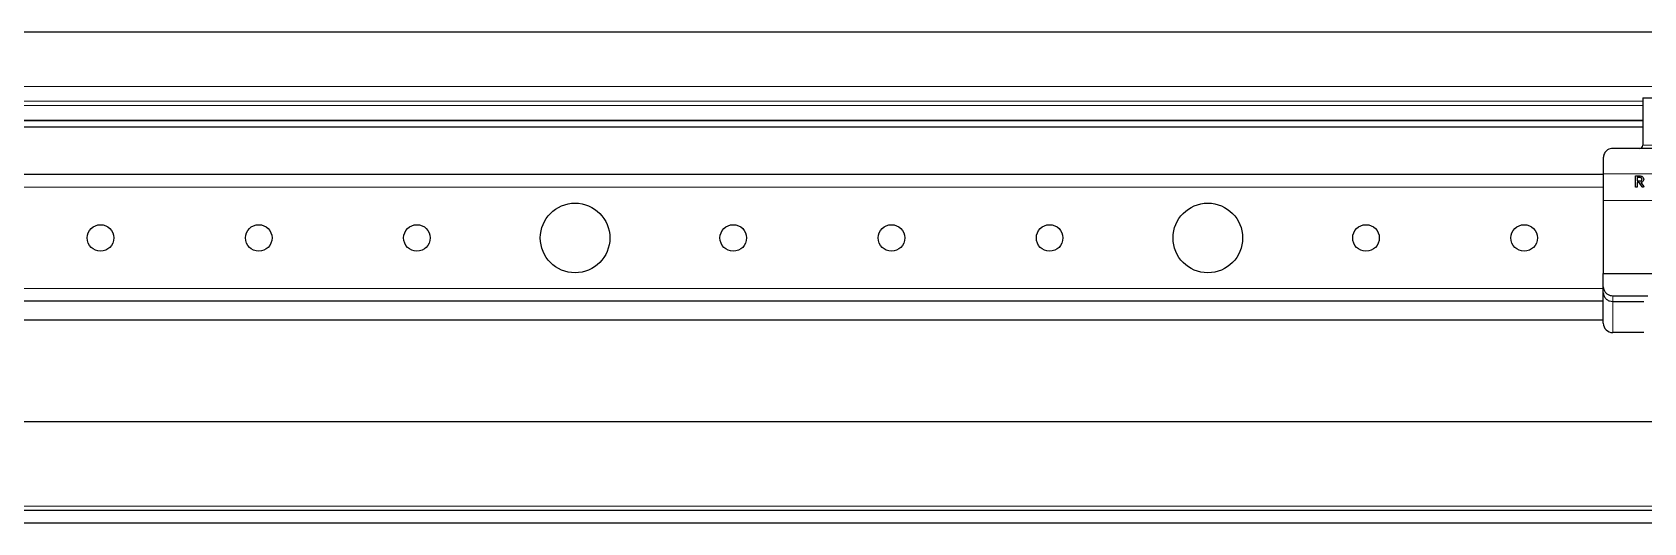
# Model space of a CAD drawing. Header units: millimetres. Extents: x -793 to 1819, y -785 to 978.
# Drawn here: x 1242.7 to 1497.4, y -553.5 to -476 of the extents above; entities that cross this region are included whole.
import ezdxf

# ---------------------------------------------------------------- set-up
doc = ezdxf.new("R2010")
doc.units = ezdxf.units.MM

msp = doc.modelspace()

# ---------------------------------------------------------------- linework, layer by layer
at = {"color": 7, "linetype": 'Continuous', "lineweight": 25}
for p, q in [((1548.48, -475.97), (908.48, -475.97)), ((1497.23, -486.32), (1497.23, -493.82)), ((1497.23, -486.32), (1501.76, -486.32)), ((1497.23, -490.97), (893.48, -490.97)), ((1490.98, -495.82), (1490.98, -498.32)), ((1501.98, -494.32), (1492.48, -494.32)), ((1490.98, -498.47), (910.98, -498.47)), ((1490.98, -498.32), (1490.98, -502.57)), ((1496.07, -500.33), (1496.07, -498.67)), ((1496.07, -498.67), (1496.83, -498.67)), ((1496.83, -498.93), (1496.34, -498.93)), ((1496.34, -498.93), (1496.34, -499.44)), ((1496.34, -499.44), (1496.93, -499.44)), ((1496.63, -499.7), (1496.34, -499.7)), ((1496.34, -499.7), (1496.34, -500.33)), ((1497.12, -500.41), (1496.63, -499.7)), ((1496.93, -499.7), (1497.34, -500.27)), ((1490.98, -502.57), (1490.98, -514.07)), ((1490.98, -516.21), (1490.98, -514.07)), ((1490.98, -514.07), (1499.39, -514.07)), ((1490.98, -517.12), (1490.98, -516.21)), ((1490.98, -518.47), (910.98, -518.47)), ((1490.98, -521.92), (1490.98, -517.12)), ((1492.48, -517.6), (1498, -517.6)), ((1492.48, -518.5), (1497.39, -518.5)), ((1490.98, -521.47), (884.48, -521.47)), ((1497.39, -523.42), (1492.48, -523.42)), ((884.48, -537.47), (1572.48, -537.47)), ((833.78, -551.47), (1623.18, -551.47)), ((833.78, -553.47), (1623.18, -553.47))]:
    msp.add_line(p, q, dxfattribs=at)
at = {"color": 8, "linetype": 'Continuous', "lineweight": 18}
for p, q in [((1557.07, -484.56), (899.89, -484.56)), ((1497.23, -487.56), (896.89, -487.56)), ((1497.23, -486.87), (897.58, -486.87)), ((1497.23, -489.97), (894.48, -489.97)), ((1497.23, -489.87), (894.58, -489.87)), ((1497.23, -493.82), (1501.76, -493.82)), ((1501.98, -498.32), (1490.98, -498.32)), ((1490.98, -500.47), (910.98, -500.47)), ((1515.98, -502.57), (1490.98, -502.57)), ((1490.98, -516.47), (910.98, -516.47)), ((1492.48, -517.6), (1492.48, -518.5)), ((1492.48, -518.5), (1492.48, -523.42)), ((1519.44, -550.87), (937.53, -550.87))]:
    msp.add_line(p, q, dxfattribs=at)
at = {"color": 7, "linetype": 'Continuous', "lineweight": 25}
for centre, radius in [((1328.48, -508.47), 5.5), ((1428.48, -508.47), 5.5), ((1253.48, -508.47), 2.1), ((1278.48, -508.47), 2.1), ((1303.48, -508.47), 2.1), ((1353.48, -508.47), 2.1), ((1378.48, -508.47), 2.1), ((1403.48, -508.47), 2.1), ((1453.48, -508.47), 2.1), ((1478.48, -508.47), 2.1)]:
    msp.add_circle(centre, radius, dxfattribs=at)
for centre, radius, start, end in [((1496.73, -493.82), 0.5, 270, 0), ((1492.48, -521.92), 1.5, 180, 270)]:
    msp.add_arc(centre, radius, start, end, dxfattribs=at)
for points, knots in [([(1492.48, -494.32), (1492.48, -494.32), (1492.41, -494.32), (1492.06, -494.34), (1491.53, -494.58), (1491.06, -495.16), (1491.01, -495.63), (1490.98, -495.82)], [0, 0, 0, 0, 0.003231, 0.101221, 0.514725, 0.80586, 1, 1, 1, 1]), ([(1496.83, -498.67), (1496.91, -498.68), (1497.05, -498.69), (1497.16, -498.77), (1497.2, -498.81)], [0, 0, 0, 0, 0.559747, 1, 1, 1, 1]), ([(1497.02, -499), (1496.99, -498.98), (1496.93, -498.94), (1496.86, -498.93), (1496.83, -498.93)], [0, 0, 0, 0, 0.559136, 1, 1, 1, 1]), ([(1497.11, -499.19), (1497.1, -499.15), (1497.1, -499.08), (1497.05, -499.02), (1497.02, -499)], [0, 0, 0, 0, 0.559692, 1, 1, 1, 1]), ([(1497.03, -499.39), (1497.04, -499.38), (1497.07, -499.35), (1497.1, -499.28), (1497.1, -499.23), (1497.11, -499.19)], [0, 0, 0, 0, 0.279917, 0.56006, 1, 1, 1, 1]), ([(1497.37, -499.19), (1497.36, -499.29), (1497.34, -499.45), (1497.22, -499.56), (1497.17, -499.61)], [0, 0, 0, 0, 0.5594568, 1, 1, 1, 1]), ([(1497.2, -498.81), (1497.26, -498.87), (1497.35, -498.98), (1497.36, -499.13), (1497.37, -499.19)], [0, 0, 0, 0, 0.5589475, 1, 1, 1, 1]), ([(1496.19, -500.47), (1496.18, -500.47), (1496.14, -500.46), (1496.09, -500.43), (1496.08, -500.38), (1496.08, -500.35), (1496.07, -500.33)], [0, 0, 0, 0, 0.280437, 0.558281, 0.778899, 1, 1, 1, 1]), ([(1496.34, -500.33), (1496.34, -500.35), (1496.33, -500.4), (1496.3, -500.45), (1496.24, -500.46), (1496.21, -500.47), (1496.19, -500.47)], [0, 0, 0, 0, 0.280498, 0.558325, 0.778868, 1, 1, 1, 1]), ([(1496.93, -499.44), (1496.95, -499.43), (1496.99, -499.43), (1497.02, -499.4), (1497.03, -499.39)], [0, 0, 0, 0, 0.5581742, 1, 1, 1, 1]), ([(1497.17, -499.61), (1497.13, -499.64), (1497.06, -499.68), (1496.97, -499.7), (1496.93, -499.7)], [0, 0, 0, 0, 0.56031, 1, 1, 1, 1]), ([(1497.22, -500.47), (1497.21, -500.47), (1497.18, -500.47), (1497.15, -500.45), (1497.13, -500.42), (1497.12, -500.41)], [0, 0, 0, 0, 0.28022, 0.561305, 1, 1, 1, 1]), ([(1497.37, -500.34), (1497.37, -500.36), (1497.36, -500.4), (1497.31, -500.44), (1497.27, -500.46), (1497.23, -500.47), (1497.22, -500.47)], [0, 0, 0, 0, 0.278138, 0.558544, 0.779161, 1, 1, 1, 1]), ([(1497.34, -500.27), (1497.35, -500.28), (1497.36, -500.3), (1497.37, -500.33), (1497.37, -500.34)], [0, 0, 0, 0, 0.5610793, 1, 1, 1, 1]), ([(1490.98, -516.21), (1491, -516.35), (1491.03, -516.64), (1491.27, -517.04), (1491.62, -517.37), (1492.05, -517.57), (1492.35, -517.59), (1492.48, -517.6)], [0, 0, 0, 0, 0.205683, 0.411346, 0.618649, 0.832339, 1, 1, 1, 1]), ([(1490.98, -517.12), (1490.98, -517.14), (1490.98, -517.24), (1491.02, -517.49), (1491.19, -517.87), (1491.53, -518.22), (1491.98, -518.45), (1492.31, -518.48), (1492.48, -518.5)], [0, 0, 0, 0, 0.017854, 0.141405, 0.356083, 0.570731, 0.785365, 1, 1, 1, 1])]:
    msp.add_open_spline(points, degree=3, knots=knots, dxfattribs=at)

doc.saveas('drawing.dxf')
